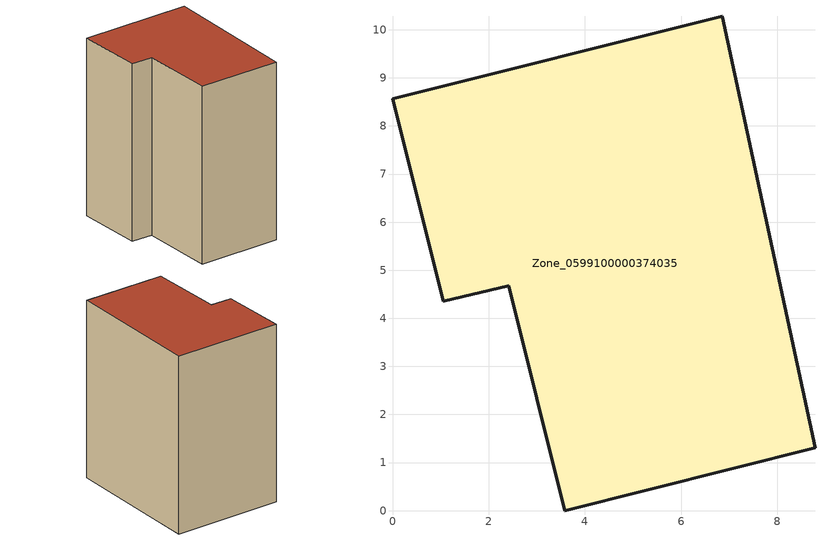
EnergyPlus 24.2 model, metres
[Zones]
Zone_0599100000374035
 floor ground (C_G): 0,8.56 6.85,10.28 8.79,1.31 3.58,0 2.42,4.68 1.06,4.36 z0
 wall outside (C_F): 8.79,1.31 6.85,10.28 0,8.56 1.06,4.36 2.42,4.68 3.58,0 8.79,1.31 z0:11.34
 roof outside (C_R): 6.85,10.28 0,8.56 1.06,4.36 2.42,4.68 3.58,0 8.79,1.31 z11.34
[BUILDING]
Pand.0599100000374035: North Axis=0; Terrain=City; Loads Convergence Tolerance Value=0.04; Temperature Convergence Tolerance Value=0.4; Solar Distribution=FullExterior; Maximum Number of Warmup Days=25; Minimum Number of Warmup Days=1
[Site:Location]
Rotterdam.The.Hague.AP_ZH_NLD Design_Conditions: Latitude=51.96; Longitude=4.45; Time Zone=1; Elevation=-4.5
[SITE:GROUNDTEMPERATURE:BUILDINGSURFACE]
18, 18, 18, 18, 18, 18, 18, 18, 18, 18, 18, 18
[MATERIAL] Thermal Absorptance=0.9; Solar Absorptance=0.7; Visible Absorptance=0.7
Name | Roughness | Thickness | Conductivity | Density | Specific Heat
G.TC.1992-2005 | MediumSmooth | 0.15 | 0.06 | 540 | 1210
F.TC.1992-2005 | Rough | 0.3 | 0.12 | 1920 | 840
R.TC.1992-2005 | MediumRough | 0.2 | 0.08 | 1500 | 1000
[CONSTRUCTION]
C_G: G.TC.1992-2005
C_F: F.TC.1992-2005
C_R: R.TC.1992-2005
[ZONE]
Zone_0599100000374035: Type=1; Multiplier=1; Ceiling Height=Autocalculate; Volume=Autocalculate; Floor Area=autocalculate; Part of Total Floor Area=Yes
[ZONEINFILTRATION:DESIGNFLOWRATE]
Infil_Zone_0599100000374035: Zone or ZoneList or Space or SpaceList=Zone_0599100000374035; Schedule=AlwaysOn; Design Flow Rate Calculation Method=Flow/Area; Flow Rate per Floor Area=0.0015; Constant Term Coefficient=1; Temperature Term Coefficient=0; Velocity Term Coefficient=0; Velocity Squared Term Coefficient=0
[HVACTEMPLATE:ZONE:IDEALLOADSAIRSYSTEM]
Zone_0599100000374035: Maximum Heating Supply Air Temperature=50; Minimum Cooling Supply Air Temperature=13; Maximum Heating Supply Air Humidity Ratio=0.0156; Minimum Cooling Supply Air Humidity Ratio=0.0077; Heating Limit=NoLimit; Cooling Limit=NoLimit; Dehumidification Control Type=ConstantSensibleHeatRatio; Cooling Sensible Heat Ratio=0.7; Dehumidification Setpoint=60; Humidification Control Type=None; Humidification Setpoint=30; Outdoor Air Method=None; Outdoor Air Flow Rate per Person=0.00944; Outdoor Air Flow Rate per Zone Floor Area=0; Outdoor Air Flow Rate per Zone=0; Demand Controlled Ventilation Type=None; Outdoor Air Economizer Type=NoEconomizer; Heat Recovery Type=None; Sensible Heat Recovery Effectiveness=0.7; Latent Heat Recovery Effectiveness=0.65
[ZONECONTROL:THERMOSTAT]
ThermostatControl_Zone_0599100000374035: Zone or ZoneList=Zone_0599100000374035; Control Type Schedule=DualSetpointControlType; Control 1=Thermostat_Zone_0599100000374035; Temperature Difference Between Cutout And Setpoint=0
[THERMOSTATSETPOINT:DUALSETPOINT]
Thermostat_Zone_0599100000374035: Heating Setpoint Temperature Schedule=HeatingSetpoint_Zone_0599100000374035; Cooling Setpoint Temperature Schedule=CoolingSetpoint_Zone_0599100000374035
[SCHEDULE:COMPACT]
HeatingSetpoint_Zone_0599100000374035: Through: 12/31, For: AllDays, Until: 24:00, 21
CoolingSetpoint_Zone_0599100000374035: Through: 12/31, For: AllDays, Until: 24:00, 24
DualSetpointControlType: Through: 12/31, For: AllDays, Until: 24:00, 4
AlwaysOn: Through: 12/31, For: AllDays, Until: 24:00, 1
